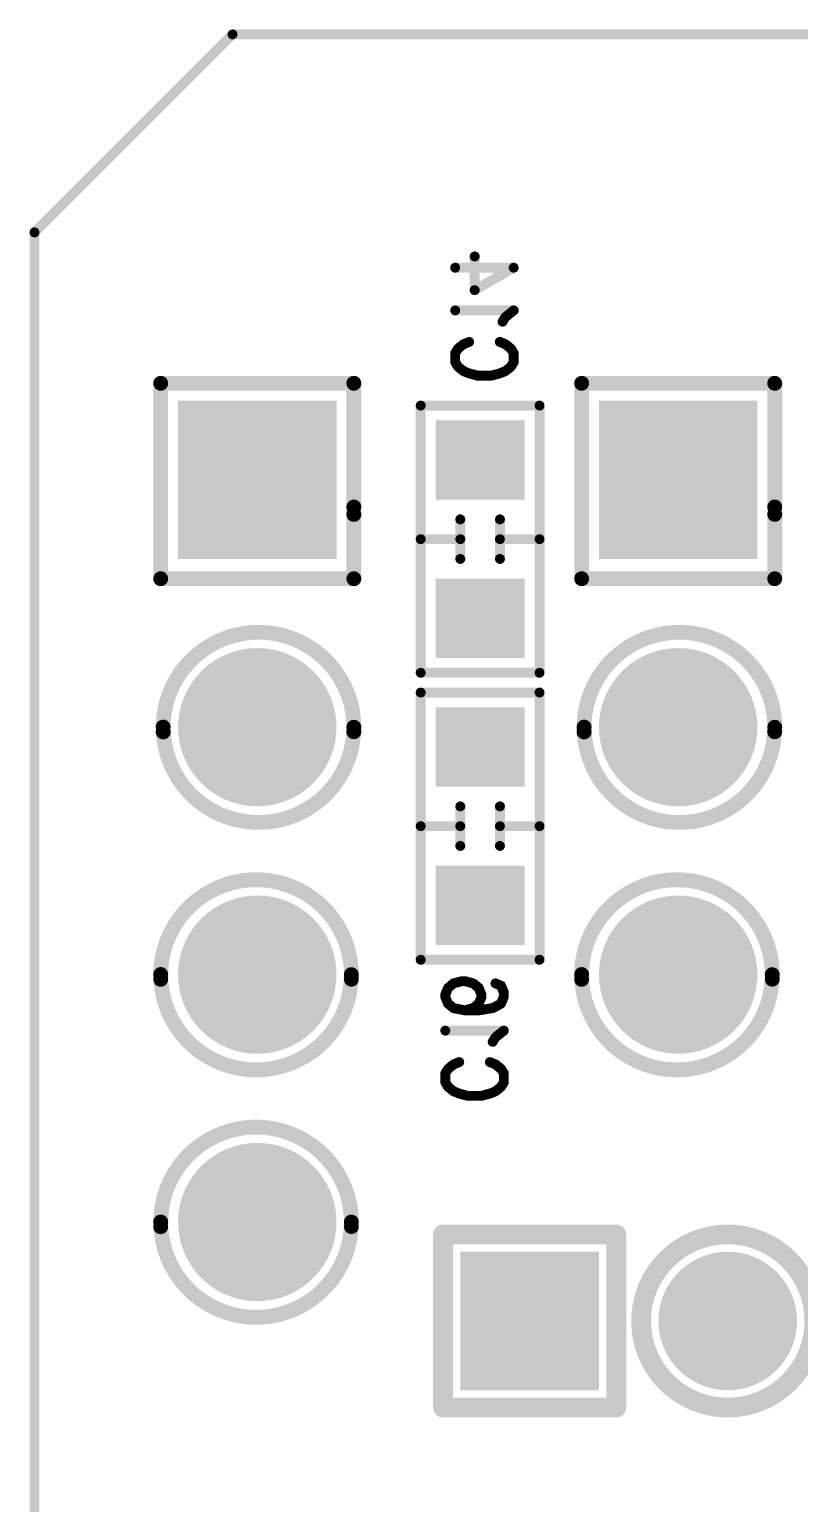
# Model space of a CAD drawing. Extents: x 100 to 128.6, y 94 to 134.1.
# Drawn here: x 99.95 to 107.72, y 119.16 to 134.05 of the extents above; entities that cross this region are included whole.
import ezdxf

# ---------------------------------------------------------------- set-up
doc = ezdxf.new("R2010")
doc.units = 0
doc.layers.get('0').update_dxf_attribs({"linetype": 'CONTINUOUS'})
doc.layers.add('MASK-BOTTOM_PHO', color=5, linetype='CONTINUOUS')
doc.layers.add('SILK-BOTTOM_PHO', color=14, linetype='CONTINUOUS')

# ---------------------------------------------------------------- blocks, each defined once
blk = doc.blocks.new('SQUARE_28')
blk.add_solid([(0.799972, 0.799972), (0.799972, -0.799972), (-0.799972, 0.799972), (-0.799972, -0.799972)])
blk = doc.blocks.new('ROUND_49')
at = {"const_width": 0.799972}
blk.add_lwpolyline([(-0.399986, 0, 1), (0.399986, 0, 1)], format="xyb", close=True, dxfattribs=at)
blk = doc.blocks.new('ROUND_130')
at = {"const_width": 0.700024}
blk.add_lwpolyline([(-0.350012, 0, 1), (0.350012, 0, 1)], format="xyb", close=True, dxfattribs=at)
blk = doc.blocks.new('SQUARE_132')
blk.add_solid([(0.700024, 0.700024), (0.700024, -0.700024), (-0.700024, 0.700024), (-0.700024, -0.700024)])
blk = doc.blocks.new('ROUND_1')
at = {"const_width": 0.050038}
blk.add_lwpolyline([(-0.025018, 0, 1), (0.025018, 0, 1)], format="xyb", close=True, dxfattribs=at)
blk = doc.blocks.new('SQUARE_165')
blk.add_solid([(0.40005, 0.40005), (0.40005, -0.40005), (-0.40005, 0.40005), (-0.40005, -0.40005)])
blk = doc.blocks.new('ROUND_6')
at = {"const_width": 0.099948}
blk.add_lwpolyline([(-0.049974, 0, 1), (0.049974, 0, 1)], format="xyb", close=True, dxfattribs=at)
blk = doc.blocks.new('ROUND_61')
at = {"const_width": 0.075056}
blk.add_lwpolyline([(-0.037528, 0, 1), (0.037528, 0, 1)], format="xyb", close=True, dxfattribs=at)

msp = doc.modelspace()

# ---------------------------------------------------------------- linework, layer by layer
at = {"layer": 'MASK-BOTTOM_PHO'}
for points, const_width in [([(102.00005, 133.999986), (100.000054, 131.99999)], 0.100076), ([(126.499874, 133.999986), (102.00005, 133.999986)], 0.100076), ([(100.000054, 131.99999), (100.000054, 102.00005)], 0.100076), ([(104.44988, 129.70002), (104.549956, 129.70002)], 0.8001), ([(104.44988, 128.100074), (104.549956, 128.100074)], 0.8001), ([(104.549956, 126.800102), (104.44988, 126.800102)], 0.8001), ([(104.549956, 125.199902), (104.44988, 125.199902)], 0.8001)]:
    msp.add_lwpolyline(points, dxfattribs=dict(at, const_width=const_width))
at = {"layer": 'SILK-BOTTOM_PHO'}
for points, const_width in [([(102.00005, 133.999986), (100.000054, 131.99999)], 0.100076), ([(126.499874, 133.999986), (102.00005, 133.999986)], 0.100076), ([(100.000054, 131.99999), (100.000054, 102.00005)], 0.100076), ([(104.839008, 131.64312), (104.248458, 131.64312)], 0.100076), ([(104.445308, 131.41579), (104.445308, 131.756912)], 0.100076), ([(104.839008, 131.64312), (104.445308, 131.41579)], 0.100076), ([(104.839008, 131.21132), (104.248458, 131.21132)], 0.100076), ([(104.75468, 131.143248), (104.839008, 131.21132)], 0.100076), ([(104.726486, 131.097782), (104.75468, 131.143248)], 0.100076), ([(104.332786, 130.870452), (104.389174, 130.893058)], 0.100076), ([(104.698546, 130.893058), (104.75468, 130.870452)], 0.100076), ([(104.248458, 130.77952), (104.276652, 130.824986)], 0.100076), ([(104.248458, 130.688588), (104.248458, 130.77952)], 0.100076), ([(104.276652, 130.824986), (104.332786, 130.870452)], 0.100076), ([(104.75468, 130.870452), (104.810814, 130.824986)], 0.100076), ([(104.810814, 130.824986), (104.839008, 130.77952)], 0.100076), ([(104.839008, 130.77952), (104.839008, 130.688588)], 0.100076), ([(104.276652, 130.643122), (104.248458, 130.688588)], 0.100076), ([(104.332786, 130.597656), (104.276652, 130.643122)], 0.100076), ([(104.389174, 130.57505), (104.332786, 130.597656)], 0.100076), ([(104.473502, 130.55219), (104.389174, 130.57505)], 0.100076), ([(104.698546, 130.57505), (104.613964, 130.55219)], 0.100076), ([(104.75468, 130.597656), (104.698546, 130.57505)], 0.100076), ([(104.810814, 130.643122), (104.75468, 130.597656)], 0.100076), ([(104.839008, 130.688588), (104.810814, 130.643122)], 0.100076), ([(103.225092, 130.474974), (101.27488, 130.474974)], 0.150114), ([(101.27488, 130.474974), (101.27488, 128.500124)], 0.150114), ([(103.225092, 129.15011), (103.225092, 130.474974)], 0.150114), ([(104.613964, 130.55219), (104.473502, 130.55219)], 0.100076), ([(107.47502, 130.474974), (105.525062, 130.474974)], 0.150114), ([(105.525062, 130.474974), (105.525062, 128.500124)], 0.150114), ([(107.47502, 129.15011), (107.47502, 130.474974)], 0.150114), ([(105.10012, 130.24993), (103.89997, 130.24993)], 0.100076), ([(103.89997, 130.24993), (103.89997, 127.54991)], 0.100076), ([(105.10012, 127.54991), (105.10012, 130.24993)], 0.100076), ([(103.225092, 128.500124), (103.225092, 129.22504)], 0.150114), ([(107.47502, 128.500124), (107.47502, 129.22504)], 0.150114), ([(104.30002, 128.700022), (104.30002, 129.100072)], 0.100076), ([(104.70007, 128.700022), (104.70007, 129.100072)], 0.100076), ([(103.89997, 128.89992), (104.30002, 128.89992)], 0.100076), ([(105.10012, 128.89992), (104.70007, 128.89992)], 0.100076), ([(101.27488, 128.500124), (103.225092, 128.500124)], 0.150114), ([(105.525062, 128.500124), (107.47502, 128.500124)], 0.150114), ([(103.89997, 127.54991), (105.10012, 127.54991)], 0.100076), ([(103.89997, 127.350012), (103.89997, 124.649992)], 0.100076), ([(105.10012, 127.350012), (103.89997, 127.350012)], 0.100076), ([(105.10012, 124.649992), (105.10012, 127.350012)], 0.100076), ([(104.30002, 126.1999), (104.30002, 125.800104)], 0.100076), ([(104.70007, 126.1999), (104.70007, 125.800104)], 0.100076), ([(103.89997, 126.000002), (104.30002, 126.000002)], 0.100076), ([(105.10012, 126.000002), (104.70007, 126.000002)], 0.100076), ([(103.89997, 124.649992), (105.10012, 124.649992)], 0.100076), ([(104.148382, 124.297694), (104.176576, 124.36602)], 0.100076), ([(104.176576, 124.36602), (104.23271, 124.411486)], 0.100076), ([(104.23271, 124.411486), (104.317292, 124.434092)], 0.100076), ([(104.317292, 124.434092), (104.345232, 124.434092)], 0.100076), ([(104.345232, 124.434092), (104.429814, 124.411486)], 0.100076), ([(104.429814, 124.411486), (104.485948, 124.36602)], 0.100076), ([(104.485948, 124.36602), (104.514142, 124.297694)], 0.100076), ([(104.654604, 124.411486), (104.710992, 124.388626)], 0.100076), ([(104.710992, 124.388626), (104.739186, 124.320554)], 0.100076), ([(104.739186, 124.320554), (104.739186, 124.275088)], 0.100076), ([(104.148382, 124.275088), (104.148382, 124.297694)], 0.100076), ([(104.176576, 124.206762), (104.148382, 124.275088)], 0.100076), ([(104.23271, 124.161296), (104.176576, 124.206762)], 0.100076), ([(104.485948, 124.206762), (104.429814, 124.161296)], 0.100076), ([(104.514142, 124.275088), (104.485948, 124.206762)], 0.100076), ([(104.514142, 124.297694), (104.514142, 124.275088)], 0.100076), ([(104.710992, 124.206762), (104.626664, 124.161296)], 0.100076), ([(104.739186, 124.275088), (104.710992, 124.206762)], 0.100076), ([(104.345232, 124.13869), (104.23271, 124.161296)], 0.100076), ([(104.429814, 124.161296), (104.345232, 124.13869)], 0.100076), ([(104.485948, 124.13869), (104.345232, 124.13869)], 0.100076), ([(104.626664, 124.161296), (104.485948, 124.13869)], 0.100076), ([(104.739186, 123.933966), (104.148382, 123.933966)], 0.100076), ([(104.654604, 123.865894), (104.739186, 123.933966)], 0.100076), ([(104.626664, 123.820428), (104.654604, 123.865894)], 0.100076), ([(104.176576, 123.547632), (104.23271, 123.593098)], 0.100076), ([(104.23271, 123.593098), (104.289098, 123.615958)], 0.100076), ([(104.59847, 123.615958), (104.654604, 123.593098)], 0.100076), ([(104.654604, 123.593098), (104.710992, 123.547632)], 0.100076), ([(104.148382, 123.502166), (104.176576, 123.547632)], 0.100076), ([(104.148382, 123.411488), (104.148382, 123.502166)], 0.100076), ([(104.710992, 123.547632), (104.739186, 123.502166)], 0.100076), ([(104.739186, 123.502166), (104.739186, 123.411488)], 0.100076), ([(104.176576, 123.366022), (104.148382, 123.411488)], 0.100076), ([(104.23271, 123.320556), (104.176576, 123.366022)], 0.100076), ([(104.289098, 123.297696), (104.23271, 123.320556)], 0.100076), ([(104.373426, 123.27509), (104.289098, 123.297696)], 0.100076), ([(104.514142, 123.27509), (104.373426, 123.27509)], 0.100076), ([(104.59847, 123.297696), (104.514142, 123.27509)], 0.100076), ([(104.654604, 123.320556), (104.59847, 123.297696)], 0.100076), ([(104.710992, 123.366022), (104.654604, 123.320556)], 0.100076), ([(104.739186, 123.411488), (104.710992, 123.366022)], 0.100076), ([(105.875074, 121.875042), (104.125014, 121.875042)], 0.199898), ([(104.125014, 121.875042), (104.125014, 120.124982)], 0.199898), ([(105.875074, 121.175018), (105.875074, 121.875042)], 0.199898), ([(105.875074, 120.124982), (105.875074, 121.324878)], 0.199898), ([(104.125014, 120.124982), (105.875074, 120.124982)], 0.199898)]:
    msp.add_lwpolyline(points, dxfattribs=dict(at, const_width=const_width))
for points, const_width in [([(103.225092, 126.954026, 1.0454509), (101.300026, 126.952248)], 0.150114), ([(107.47502, 126.954026, 1.0454531), (105.549954, 126.952248)], 0.150114), ([(101.300026, 127.001016, 1.000792), (103.225092, 126.999492)], 0.150114), ([(105.549954, 127.001016, 1.000792), (107.47502, 126.999492)], 0.150114), ([(103.199946, 124.453904, 1.0455753), (101.275134, 124.45238)], 0.150114), ([(107.450128, 124.453904, 1.0455973), (105.525062, 124.45238)], 0.150114), ([(101.27488, 124.501148, 1.000924), (103.199946, 124.49937)], 0.150114), ([(105.525062, 124.501148, 1.0009241), (107.449874, 124.49937)], 0.150114), ([(103.199946, 121.954036, 1.0454787), (101.275134, 121.952258)], 0.150114), ([(101.27488, 122.001026, 1.000792), (103.199946, 121.999502)], 0.150114), ([(107.87507, 121.000012, 1), (106.12501, 121.000012)], 0.199898), ([(106.12501, 121.000012, 1), (107.87507, 121.000012)], 0.199898)]:
    msp.add_lwpolyline(points, format="xyb", dxfattribs=dict(at, const_width=const_width))

# ---------------------------------------------------------------- block references
at = {"layer": 'MASK-BOTTOM_PHO'}
for name, p in [('ROUND_1', (102.00005, 133.999986)), ('ROUND_1', (100.000054, 131.99999)), ('SQUARE_28', (102.249986, 129.500122)), ('SQUARE_28', (106.499914, 129.500122)), ('SQUARE_165', (104.44988, 129.70002)), ('SQUARE_165', (104.549956, 129.70002)), ('SQUARE_165', (104.44988, 128.100074)), ('SQUARE_165', (104.549956, 128.100074)), ('ROUND_49', (102.249986, 127)), ('ROUND_49', (106.499914, 127)), ('SQUARE_165', (104.44988, 126.800102)), ('SQUARE_165', (104.549956, 126.800102)), ('SQUARE_165', (104.44988, 125.199902)), ('SQUARE_165', (104.549956, 125.199902)), ('ROUND_49', (102.249986, 124.499878)), ('ROUND_49', (106.499914, 124.499878)), ('ROUND_49', (102.249986, 122.00001)), ('SQUARE_132', (105.000044, 121.000012)), ('ROUND_130', (107.00004, 121.000012))]:
    msp.add_blockref(name, p, dxfattribs=at)
at = {"layer": 'SILK-BOTTOM_PHO'}
for name, p in [('ROUND_1', (102.00005, 133.999986)), ('ROUND_1', (100.000054, 131.99999)), ('ROUND_1', (104.248458, 131.64312)), ('ROUND_1', (104.445308, 131.756912)), ('ROUND_1', (104.839008, 131.64312)), ('ROUND_1', (104.839008, 131.64312)), ('ROUND_1', (104.445308, 131.41579)), ('ROUND_1', (104.248458, 131.21132)), ('ROUND_1', (104.839008, 131.21132)), ('ROUND_1', (104.726486, 131.097782)), ('ROUND_1', (104.75468, 131.143248)), ('ROUND_1', (104.389174, 130.893058)), ('ROUND_1', (104.698546, 130.893058)), ('ROUND_1', (104.248458, 130.77952)), ('ROUND_1', (104.276652, 130.824986)), ('ROUND_1', (104.332786, 130.870452)), ('ROUND_1', (104.75468, 130.870452)), ('ROUND_1', (104.810814, 130.824986)), ('ROUND_1', (104.839008, 130.77952)), ('ROUND_1', (104.248458, 130.688588)), ('ROUND_1', (104.276652, 130.643122)), ('ROUND_1', (104.332786, 130.597656)), ('ROUND_1', (104.389174, 130.57505)), ('ROUND_1', (104.698546, 130.57505)), ('ROUND_1', (104.75468, 130.597656)), ('ROUND_1', (104.810814, 130.643122)), ('ROUND_1', (104.839008, 130.688588)), ('ROUND_61', (101.27488, 130.474974)), ('ROUND_61', (103.225092, 130.474974)), ('ROUND_1', (104.473502, 130.55219)), ('ROUND_1', (104.613964, 130.55219)), ('ROUND_61', (105.525062, 130.474974)), ('ROUND_61', (107.47502, 130.474974)), ('ROUND_1', (103.89997, 130.24993)), ('ROUND_1', (105.10012, 130.24993)), ('ROUND_61', (103.225092, 129.22504)), ('ROUND_61', (107.47502, 129.22504)), ('ROUND_61', (103.225092, 129.15011)), ('ROUND_1', (104.30002, 129.100072)), ('ROUND_1', (104.70007, 129.100072)), ('ROUND_61', (107.47502, 129.15011)), ('ROUND_1', (103.89997, 128.89992)), ('ROUND_1', (104.30002, 128.89992)), ('ROUND_1', (104.70007, 128.89992)), ('ROUND_1', (105.10012, 128.89992)), ('ROUND_1', (104.30002, 128.700022)), ('ROUND_1', (104.70007, 128.700022)), ('ROUND_61', (101.27488, 128.500124)), ('ROUND_61', (103.225092, 128.500124)), ('ROUND_61', (105.525062, 128.500124)), ('ROUND_61', (107.47502, 128.500124)), ('ROUND_1', (103.89997, 127.54991)), ('ROUND_1', (105.10012, 127.54991)), ('ROUND_1', (105.10012, 127.54991)), ('ROUND_1', (103.89997, 127.350012)), ('ROUND_1', (103.89997, 127.350012)), ('ROUND_1', (105.10012, 127.350012)), ('ROUND_61', (101.300026, 127.001016)), ('ROUND_61', (103.225092, 126.999492)), ('ROUND_61', (105.549954, 127.001016)), ('ROUND_61', (107.47502, 126.999492)), ('ROUND_61', (101.300026, 126.952248)), ('ROUND_61', (103.225092, 126.954026)), ('ROUND_61', (105.549954, 126.952248)), ('ROUND_61', (107.47502, 126.954026)), ('ROUND_1', (104.30002, 126.1999)), ('ROUND_1', (104.70007, 126.1999)), ('ROUND_1', (103.89997, 126.000002)), ('ROUND_1', (104.30002, 126.000002)), ('ROUND_1', (104.70007, 126.000002)), ('ROUND_1', (105.10012, 126.000002)), ('ROUND_1', (104.30002, 125.800104)), ('ROUND_1', (104.70007, 125.800104)), ('ROUND_1', (103.89997, 124.649992)), ('ROUND_1', (105.10012, 124.649992)), ('ROUND_61', (101.27488, 124.501148)), ('ROUND_61', (101.275134, 124.45238)), ('ROUND_61', (103.199946, 124.49937)), ('ROUND_61', (103.199946, 124.453904)), ('ROUND_61', (105.525062, 124.501148)), ('ROUND_61', (105.525062, 124.45238)), ('ROUND_61', (107.449874, 124.49937)), ('ROUND_61', (107.450128, 124.453904)), ('ROUND_1', (104.176576, 124.36602)), ('ROUND_1', (104.23271, 124.411486)), ('ROUND_1', (104.317292, 124.434092)), ('ROUND_1', (104.345232, 124.434092)), ('ROUND_1', (104.429814, 124.411486)), ('ROUND_1', (104.485948, 124.36602)), ('ROUND_1', (104.654604, 124.411486)), ('ROUND_1', (104.710992, 124.388626)), ('ROUND_1', (104.739186, 124.320554)), ('ROUND_1', (104.148382, 124.297694)), ('ROUND_1', (104.148382, 124.275088)), ('ROUND_1', (104.176576, 124.206762)), ('ROUND_1', (104.485948, 124.206762)), ('ROUND_1', (104.514142, 124.297694)), ('ROUND_1', (104.514142, 124.275088)), ('ROUND_1', (104.710992, 124.206762)), ('ROUND_1', (104.739186, 124.275088)), ('ROUND_1', (104.23271, 124.161296)), ('ROUND_1', (104.345232, 124.13869)), ('ROUND_1', (104.345232, 124.13869)), ('ROUND_1', (104.429814, 124.161296)), ('ROUND_1', (104.485948, 124.13869)), ('ROUND_1', (104.626664, 124.161296)), ('ROUND_1', (104.148382, 123.933966)), ('ROUND_1', (104.739186, 123.933966)), ('ROUND_1', (104.626664, 123.820428)), ('ROUND_1', (104.654604, 123.865894)), ('ROUND_1', (104.23271, 123.593098)), ('ROUND_1', (104.289098, 123.615958)), ('ROUND_1', (104.59847, 123.615958)), ('ROUND_1', (104.654604, 123.593098)), ('ROUND_1', (104.148382, 123.502166)), ('ROUND_1', (104.176576, 123.547632)), ('ROUND_1', (104.710992, 123.547632)), ('ROUND_1', (104.739186, 123.502166)), ('ROUND_1', (104.148382, 123.411488)), ('ROUND_1', (104.176576, 123.366022)), ('ROUND_1', (104.23271, 123.320556)), ('ROUND_1', (104.289098, 123.297696)), ('ROUND_1', (104.373426, 123.27509)), ('ROUND_1', (104.514142, 123.27509)), ('ROUND_1', (104.59847, 123.297696)), ('ROUND_1', (104.654604, 123.320556)), ('ROUND_1', (104.710992, 123.366022)), ('ROUND_1', (104.739186, 123.411488)), ('ROUND_61', (101.27488, 122.001026)), ('ROUND_61', (101.275134, 121.952258)), ('ROUND_61', (103.199946, 121.999502)), ('ROUND_61', (103.199946, 121.954036)), ('ROUND_6', (104.125014, 121.875042)), ('ROUND_6', (105.875074, 121.875042)), ('ROUND_6', (105.875074, 121.324878)), ('ROUND_6', (105.875074, 121.175018)), ('ROUND_6', (106.12501, 121.000012)), ('ROUND_6', (106.12501, 121.000012)), ('ROUND_6', (104.125014, 120.124982)), ('ROUND_6', (105.875074, 120.124982))]:
    msp.add_blockref(name, p, dxfattribs=at)

doc.saveas('drawing.dxf')
